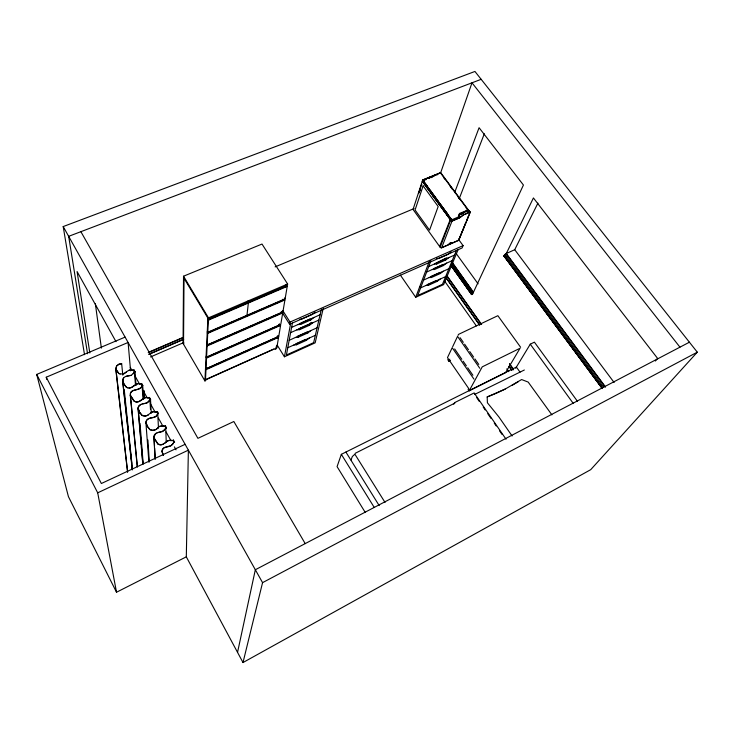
<?xml version="1.0" encoding="UTF-8"?>
<svg xmlns="http://www.w3.org/2000/svg" width="734" height="734" viewBox="0 0 734 734"><rect width="100%" height="100%" fill="white"/><g stroke="black" fill="none" stroke-linecap="round" stroke-linejoin="round"><path stroke-width="1.1" d="M205.832 380.524L204.924 380.937L183.069 343.42L183.528 276.204L262.01 244.055L287.627 284.012L287.425 285.196L208.428 319.015L183.518 277.415M183.528 344.209L184.023 278.269M186.308 556.84L188.381 450.162L97.705 492.826L116.522 592.237L186.308 556.84L243 662.545L590.714 469.668L697.3 352.173L474.935 71.455L63.197 226.567L84.529 354.687M451.942 266.525L471.613 294.499A1.477 0.486 -35.5 0 0 472.43 294.407L523.434 185.032L479.082 127.716L454.612 192.647M204.924 380.937L207.905 318.134M205.483 379.891L205.979 369.688L205.474 369.184L278.03 336.888L278.581 337.346L276.791 347.879L205.483 379.891L205.006 379.074M206.025 368.716L206.538 358.082L206.025 357.586L280.049 324.933L280.608 325.382L278.755 336.346L206.025 368.716L205.538 367.89M206.584 357.073L207.126 345.98L206.603 345.485L282.15 312.473L282.728 312.923L280.783 324.345L206.584 357.073L206.089 356.229M207.172 344.934L207.731 333.355L207.199 332.86L284.333 299.481L284.93 299.931L282.911 311.84L207.172 344.934L206.667 344.081M207.786 332.254L208.373 320.162L207.832 319.675L286.618 285.93L287.233 286.379L285.122 298.802L207.786 332.254L207.272 331.392M208.428 319.015L208.484 317.859L183.528 276.204M207.639 343.65L207.566 345.237L207.061 344.384M208.805 319.978L208.915 317.694M247.753 302.757L247.945 301.004M246.982 315.299L248.349 303.032L247.771 302.564M127.551 472.026L115.788 369.202L116.743 365.78L118.908 364.183L121.66 363.66L118.963 364.284L116.853 365.835M468.668 211.328C470.274 207.208 459.108 215.475 458.438 215.98L459.695 217.686L463.695 214.695L470.219 212.199L458.778 240.284L441.629 247.808A1.248 1.009 19.7 0 1 440.152 247.248L413.04 209.447L422.692 179.977L440.483 172.683L440.813 173.536M418.885 192.693L421.683 184.482M420.068 190.134L419.114 192.914M276.984 338.264L277.351 336.034M279.03 325.997L279.406 323.767M285.554 286.985L285.93 284.755M276.553 345.668L275.984 349.017L275.122 349.402M277.865 337.869L278.241 335.64M282.003 313.335L282.379 311.106M458.401 239.192L463.09 245.624L462.108 247.954L289.618 324.281L290.022 322.07L282.801 310.647M323.235 308.418L315.161 342.851L284.434 356.779L290.554 323.877M173.16 440.776L173.288 440.079L173.215 440.795L171.884 440.4M292.435 323.043L286.407 354.99L313.647 342.659L321.382 309.234M165.086 426.399L165.223 425.72L165.141 426.426L162.462 425.839L159.746 426.399M133.854 369.872L133.689 370.633L131.147 369.964L128.468 370.477M237.541 652.361L255.331 569.749L689.409 342.209M453.777 404.186L454.621 402.617L474.155 392.938L506.029 439.189M173.664 441.859C172.921 448.667 162.581 444.309 161.902 451.217M162.04 451.226L162.985 448.859M243 662.545L262.561 582.649L63.197 226.567M165.297 428.674L165.59 427.472M165.728 427.472L166.398 427.839L165.728 427.472L166.233 442.272M422.692 179.977L451.236 219.026L450.759 220.255A1.046 0.826 19.6 0 0 452.181 220.668L458.126 218.108L459.236 215.374M458.126 218.108L459.447 213.466L468.494 209.851L468.228 210.731L458.961 214.704M157.608 413.251C156.773 419.931 146.653 415.572 145.882 422.344L148.901 462.136M157.746 413.251L158.416 413.618L157.746 413.251L158.461 428.078M149.718 399.186C148.837 405.819 138.827 401.434 138.01 408.15L142.754 463.824M150.516 399.553L149.855 399.195L150.516 399.553L151.259 413.187M146.332 421.151L146.02 422.344L147.36 426.261L150.002 429.601L152.617 430.289L155.351 429.729M142.708 385.644L142.047 385.286L142.708 385.644L143.625 399.278M141.258 444.547L138.148 408.15L139.111 405.884L141.231 404.26M141.607 386.442L141.91 385.286M134.194 371.542L133.239 373.734M135.423 384.065L134.331 371.542L134.983 371.89L136.074 385.515M132.285 469.944L122.532 380.24C123.147 376.047 127.909 375.845 131.138 375.303M131.725 463.227L122.67 380.24L123.642 378.028M116.201 366.89L115.926 369.174L127.661 472.008M423.812 181.463L423.261 182.417L422.426 181.27C422.362 178.784 424.702 181.885 423.371 182.564L424.536 183.94L423.371 182.564M422.573 181.17L422.903 180.151M421.288 185.61L421.701 184.353M424.013 180.426L424.344 179.408L422.821 180.032L422.49 181.059L423.39 182.362M424.096 180.546L424.518 179.344L426.041 178.711L425.702 179.738M424.261 180.472L424.518 179.344M468.925 210.704L470.182 212.41M425.784 179.848L426.206 178.646L427.729 178.023M429.151 178.463L429.583 177.261L431.106 176.637L430.757 177.665M429.326 178.399L429.583 177.261M430.922 177.591L431.271 176.573L432.785 175.949L432.436 176.967M431.005 177.701L431.271 176.573M432.684 177.013L432.95 175.876L434.464 175.261M434.115 176.279L434.629 175.187L436.143 174.573M435.959 175.527L436.308 174.499L437.822 173.885M437.638 174.839L437.987 173.811L439.492 173.196M520.011 372.138L516.397 367.073L341.338 454.328L337.08 466.631L365.202 512.369M440.437 173.398L471.999 82.804L679.95 347.164M351.008 459.97L352.338 456.52L354.366 454.676M400.342 275.067L415.71 297.279L429.234 261.478M430.904 260.818L417.719 295.508L442.464 284.306L456.447 250.367M439.611 246.496L450.382 219.182M440.152 247.248L450.52 220.393L449.951 219.622M459.19 198.767L484.33 133.744M441.629 247.808L452.061 220.971L459.695 217.686M452.181 220.668L452.658 219.438L458.612 216.879M449.483 243.816L449.786 243.293M450.116 243.541L450.327 243.055M450.291 243.073L449.612 243.688M461.934 214.218L462.429 212.979L463.695 214.695M450.933 242.871L448.905 244.073L451.538 242.532M465.081 224.191L465.695 222.943M458.163 249.505L443.63 284.618L415.71 297.279M452.401 262.616L473.274 292.169A2.147 0.697 -35.5 0 0 471.659 293.738L471.439 294.206L472.815 293.572M423.261 182.417L423.683 181.509M424.408 183.986L424.968 183.041L423.793 181.665M424.518 184.142C424.683 181.876 426.867 184.858 425.509 185.491L424.518 184.142L425.509 185.491M452.649 346.732L457.548 336.392L479.797 368.275M458.025 335.392L458.502 334.383L497.863 315.693L520.626 347.274M425.748 185.592L426.17 184.693L427.032 186.097L426.61 186.996L425.619 185.638L426.61 186.996M427.702 188.5L428.133 187.61L427.142 186.252L426.839 187.097L427.702 188.5L426.72 187.142L427.032 186.097M447.749 359.651L448.813 361.192L449.768 359.192M428.803 190.005L429.243 189.115L428.243 187.757L427.94 188.601L428.803 190.005L427.812 188.656L428.133 187.61M428.913 190.161L429.482 189.216L430.344 190.629L429.913 191.519L428.913 190.161L429.913 191.519M602.275 388.442L503.955 255.946L504.212 255.404A2.349 0.789 -36.5 0 1 506.01 253.652L514.727 249.707L537.93 203.125M431.014 193.033C432.399 192.482 430.188 189.436 430.152 191.62L431.142 192.978L430.023 191.675L430.344 190.629M509.68 263.176L504.221 255.827L504.12 256.294A1.615 0.541 -36.5 0 0 504.579 256.368M431.124 193.18C431.308 190.932 433.5 193.923 432.124 194.547L431.124 193.18L432.124 194.547M432.234 194.693C432.418 192.446 434.611 195.446 433.225 196.061L432.234 194.693L433.225 196.061M433.335 196.217C433.528 193.959 435.721 196.96 434.335 197.584L433.335 196.217L434.335 197.584M434.445 197.73L435.014 196.795L435.895 198.217L435.446 199.097L434.445 197.73L435.446 199.097M435.556 199.253L436.134 198.318L437.005 199.74L436.556 200.621L435.556 199.253L436.556 200.621M436.666 200.777L437.244 199.841L438.115 201.272L437.675 202.144L436.666 200.777L437.675 202.144M438.785 203.676L439.235 202.795L438.235 201.419L437.914 202.245L438.785 203.676L437.785 202.3L438.115 201.272M439.905 205.199L440.354 204.327L439.345 202.951L439.024 203.768L439.905 205.199L438.895 203.823L439.235 202.795M441.024 206.731C442.437 206.199 440.216 203.144 440.143 205.3L441.152 206.676L440.015 205.355L440.354 204.327M441.134 206.887L441.712 205.96L442.593 207.392L442.143 208.263L441.134 206.887L442.143 208.263M442.253 208.419L442.841 207.493L443.721 208.924L443.263 209.796L442.253 208.419L443.263 209.796M444.382 211.337C445.721 209.043 443.905 213.181 443.373 209.952L443.721 208.924M443.373 209.952L443.96 209.025L444.841 210.465M444.492 211.493C444.712 209.254 446.923 212.282 445.51 212.878L444.492 211.493L445.51 212.878M445.621 213.025C445.859 210.667 448.483 214.218 446.933 214.833L445.621 213.025L446.933 214.833M469.182 390.827L482.238 366.853L520.048 348.255L505.561 372.688L469.182 390.827L468.09 389.249M173.499 443.107L170.673 445.997L163.939 447.896M165.425 428.711L162.599 431.555L157.067 432.702M449.401 216.906L448.135 215.163L446.988 215.09L447.593 214.044M157.434 414.471C155.7 419.187 149.617 416.499 146.974 420.041M149.543 400.397L146.717 403.159L142.561 403.838M141.735 386.479C139.579 391.626 129.707 387.983 130.413 395.296L137.405 466.824M515.681 368.248L530.269 344.182L534.398 342.154L577.474 401.324M134.01 372.716L131.202 375.404L125.753 376.45M126.367 372.037L124.165 373.716L120.027 374.046M655.379 361.018L657.591 358.403L533.425 197.951L506.286 253.524L604.944 386.194M164.563 443.428L167.728 440.675L171.93 440.281M155.883 433.418L153.984 436.702L154.507 445.859M164.655 429.785C161.563 433.28 153.057 431.097 153.911 437.95L155.168 459.484M156.525 429.014L159.682 426.289L163.875 425.913M158.572 427.115C156.718 429.84 152.966 431.372 149.929 429.702L147.231 426.316L145.882 422.344M140.965 387.506C137.891 390.892 129.579 388.635 130.276 395.323L137.286 466.852M315.097 312.097L311.831 314.611L301.793 319.051L299.931 319.162M297.94 324.584L300.701 324.41L310.656 319.987L313.895 317.501M309.656 323.639L311.262 322.409M296.885 329.85L299.637 329.667L309.509 325.263L312.712 322.804M295.371 337.512L298.087 337.31L307.84 332.933L310.996 330.511M293.884 344.98L296.573 344.76L306.206 340.411L309.326 338.025M451.162 251.936L447.951 254.377L438.877 258.386L436.629 258.359M448.878 257.579L445.694 259.992L436.693 263.992L436.014 263.038L446.611 257.836M432.308 269.506L434.537 269.497L443.474 265.515L446.63 263.121M429.197 277.535L431.409 277.516L440.253 273.553L443.364 271.195M426.17 285.379L428.362 285.324L437.097 281.388L440.171 279.067M512.103 435.987L498.845 416.884L487.413 402.801L487.165 396.938L505.148 389.084L521.626 379.551L528.186 382.084L551.913 414.875M150.617 412.884L153.122 411.756L157.085 412.315M147.406 415.453L148.58 414.756M511.928 385.469L518.461 381.588M143.928 398.122C141.332 400.425 137.882 403.443 134.175 401.305L130.276 395.323M262.561 582.649L697.3 352.173M474.678 394.406L524.342 370M454.897 403.085L355.219 453.3L354.999 454.374L385.038 502.46M448.813 361.192L450.41 360.412M505.148 389.084L498.12 392.433A194.262 157.966 17 0 1 487.165 396.938M185.115 444.318L101.365 483.513L46.242 377.203L128.092 342.475L130.588 370.826M435.473 280.902L427.711 284.397L428.362 285.324M287.774 347.733L315.345 335.31M445.639 276.608L420.628 287.875L419.976 286.939M289.178 340.292L317.088 327.786M423.601 280.049L448.887 268.717M205.355 379.717L273.599 349.09M291.618 327.382L320.107 314.739M428.739 266.515L454.502 255.083M208.484 368L213.677 365.688M215.759 364.761L219.925 362.908M223.044 361.523L226.164 360.128M230.32 358.284L233.44 356.889M236.559 355.504L239.679 354.109M243.844 352.265L248 350.412M250.083 349.485L254.239 347.632M256.322 346.705L260.478 344.852M263.598 343.466L267.763 341.613M269.837 340.686L274.002 338.833M205.979 369.688L278.581 337.346M299.977 328.208L308.858 324.254L309.509 325.263M290.627 332.649L318.877 320.052M426.647 272.03L452.217 260.634M301.05 322.942L310.005 318.969L310.656 319.987M209.062 356.403L219.521 351.797M221.613 350.87L225.788 349.026M227.879 348.099L232.063 346.255M234.155 345.338L243.569 341.182M246.707 339.796L250.881 337.952M252.973 337.025L257.157 335.181M259.249 334.264L268.662 330.107M270.754 329.19L275.975 326.878M206.538 358.082L280.608 325.382M290.022 322.07L463.09 245.624M459.089 239.11L464.677 225.448M441.675 247.697L458.658 240.238L470.173 212.108L468.852 210.374M210.676 343.87L281.195 313.051L280.682 312.234M207.126 345.98L282.728 312.923M467.622 218.246L466.686 220.539M150.516 356.944L183.133 342.833M183.069 343.42L183.977 343.026M207.731 333.355L284.93 299.931M450.759 220.255L446.988 215.09M470.054 212.062L463.64 214.814L459.649 217.815L452.016 221.099M148.277 352.393L182.986 337.447M148.378 352.65L183.069 337.704M468.622 215.805L468.173 216.906M148.892 354.183L183.583 339.209M148.956 354.348L183.628 339.392M208.373 320.162L287.233 286.379M451.309 219.512L447.823 215.301M208.484 317.859L287.627 284.012M116.522 592.237L68.427 496.643L36.7 374.432L125.092 337.117M275.122 266.892L414.123 208.557M419.747 190.033L420.582 189.693M439.666 173.123L440.372 172.719L467.888 209.851M468.329 210.447L469.595 212.154M481.155 79.318L68.666 236.33L87.557 353.77M163.379 444.153L160.636 444.731L158.012 444.042L154.048 437.923M122.789 374.019C126.432 372.78 129.386 367.89 133.772 370.542L133.964 369.789L135.12 371.863M170.517 440.207C165.774 440.161 163.141 447.364 157.938 444.143L153.911 437.95M146.075 415.884L142.084 415.325L139.469 412.022L138.148 408.15M145.249 397.7L146.635 397.589M129.083 387.928C133.762 388.258 136.396 381.304 141.405 384.377M434.455 263.983L436.693 263.992M148.029 397.663C142.579 395.892 139.799 404.572 134.258 401.204L130.413 395.296M155.902 411.71C150.323 409.911 147.718 418.949 142.011 415.426L139.341 412.077L138.01 408.15M140.24 383.781C134.799 382.001 131.955 390.635 126.441 387.35L123.817 384.084L122.532 380.24M447.3 214.952L448.135 215.163M120.073 373.936L118.789 373.551L115.788 369.202M127.734 387.736L126.523 387.249L123.945 384.029L122.67 380.24M147.984 397.782L149.204 398.268M134.313 371.597L134.983 371.89M118.862 373.45L115.926 369.174M141.671 383.515L142.836 385.616M149.47 397.397L150.653 399.525M157.351 411.435L158.544 413.591M165.324 425.637L166.535 427.812M173.389 439.996L174.619 442.198M514.727 249.707L614.119 382.497M506.01 253.652L605.348 387.258M505.01 254.423L603.577 387.112M504.964 256.239L506.322 258.074M589.42 370.028L590.778 371.863M504.212 255.404L602.55 387.891M513.094 267.772L520.599 277.883M521.957 279.727L541.059 305.463M542.426 307.307L549.931 317.418M551.289 319.253L558.115 328.447M561.528 333.043L569.034 343.163M570.391 344.998L577.218 354.192M581.31 359.706L588.136 368.899M589.494 370.743L596.32 379.937M597.687 381.772L602.458 388.203M504.148 255.964L602.357 388.332M504.111 256.276L602.247 388.57M440.987 173.022L468.485 210.107M443.446 177.279L444.786 179.087M450.144 186.317L452.153 189.033M458.181 197.171L459.521 198.978M466.218 208.016L467.558 209.823M466.595 211.429L467.035 212.025M429.418 177.325L427.977 178.068M443.501 209.896L444.51 211.282M422.279 181.252L450.07 219.31M530.269 344.182L573.318 403.507M456.264 253.634L478.091 283.847M452.144 262.726L473.274 292.169M451.905 264.35L472.357 292.875M469.797 290.737L471.109 292.572M451.236 265.24L471.659 293.738M451.226 265.736L471.577 294.334M451.034 265.717L471.604 294.481M445.015 259.047L445.694 259.992M443.474 265.515L442.804 264.579L433.867 268.552L434.537 269.497M446.492 275.094L481.632 324.492M509.479 363.633L513.461 369.23M446.465 275.489L481.018 324.061M509.589 364.229L513.571 369.835M445.804 277.213L479.559 324.731M509.341 366.651L511.993 370.386M445.822 277.535L479.669 325.19M508.882 366.294L511.534 370.037M440.253 273.553L439.583 272.617L430.748 276.571L431.409 277.516M444.547 281.03L476.338 325.887M506.799 368.863L508.79 371.67M436.446 280.461L437.097 281.388M460.08 337.695L463.301 342.31M464.594 344.154L468.457 349.696M469.751 351.54L473.614 357.082M474.907 358.926L478.77 364.459M454.676 348.962L461.833 359.293M463.136 361.174L466.393 365.871M467.696 367.752L472.907 375.267M473.935 379.102L452.19 347.696L447.474 357.642L468.778 388.625M476.733 397.663L479.33 401.443M483.229 407.104L485.174 409.93M487.771 413.701L491.018 418.417M494.266 423.133L496.212 425.968M499.459 430.684L502.056 434.455M285.095 285.691L285.627 286.526L208.832 319.418L208.309 318.547M307.84 332.933L307.197 331.933L297.453 336.3L298.087 337.31M284.59 297.967L285.122 298.802M300.05 323.382L300.701 324.41M282.838 299.243L283.37 300.068L208.181 332.612L207.667 331.75M298.995 328.648L299.637 329.667M306.206 340.411L305.573 339.42L295.949 343.76L296.573 344.76M282.388 311.023L282.911 311.84M281.663 311.693L289.618 324.281M278.608 324.694L279.113 325.492M278.259 335.557L278.755 336.346M345.897 452.052L379.175 505.57M277.186 345.108L284.434 356.779M276.305 347.099L276.791 347.879M341.338 454.328L374.248 507.451M206.474 356.495L206.97 357.33M205.915 368.11L206.401 368.927M305.206 543.61L233.843 421.518L197.905 438.336L80.878 231.678M116 341.659L77.079 271.543L89.832 352.962M130.285 367.395L131.936 370.376M134.689 375.34L139.653 384.277M142.956 390.24L147.369 398.186M150.672 404.14L155.085 412.086M158.388 418.041L162.801 425.986M166.104 431.941L171.068 440.877M174.38 446.841L176.032 449.814M36.7 374.432L97.705 492.826M163.416 455.236L162.067 451.722L162.783 453.896M162.856 454.098L163.287 455.291M420.233 190.005L420.132 189.675A6.753 2.863 -37.3 0 1 420.288 188.675M46.242 377.203L46.774 379.414M95.374 303.821L101.375 348.109M131.973 465.503L132.349 468.916M121.66 363.66L122.817 375.157M123.551 382.928L123.78 385.194M124.248 389.708L132.459 468.98M141.451 446.822L142.809 462.75M139.056 410.902L139.231 413.169M140.029 423.334L143.213 464.044M142.047 385.286L143.075 398.966M144.13 390.616L144.653 398.571M147.901 439.987L149.314 461.741M149.855 399.195L150.488 409.453M154.635 448.125L155.232 458.328M452.658 219.438A1.046 0.835 19.6 0 1 451.236 219.026M452.061 220.971A1.303 1.037 19.6 0 1 450.52 220.393M157.25 411.517L157.168 412.214L157.25 411.517M149.36 397.479L149.277 398.167L149.36 397.479M141.57 383.598L141.478 384.277L141.57 383.598M173.802 441.859L174.481 442.226L173.802 441.859M423.114 185.876L415.068 209.997L429.564 230.164L438.18 206.502L423.114 185.876"/></g></svg>
